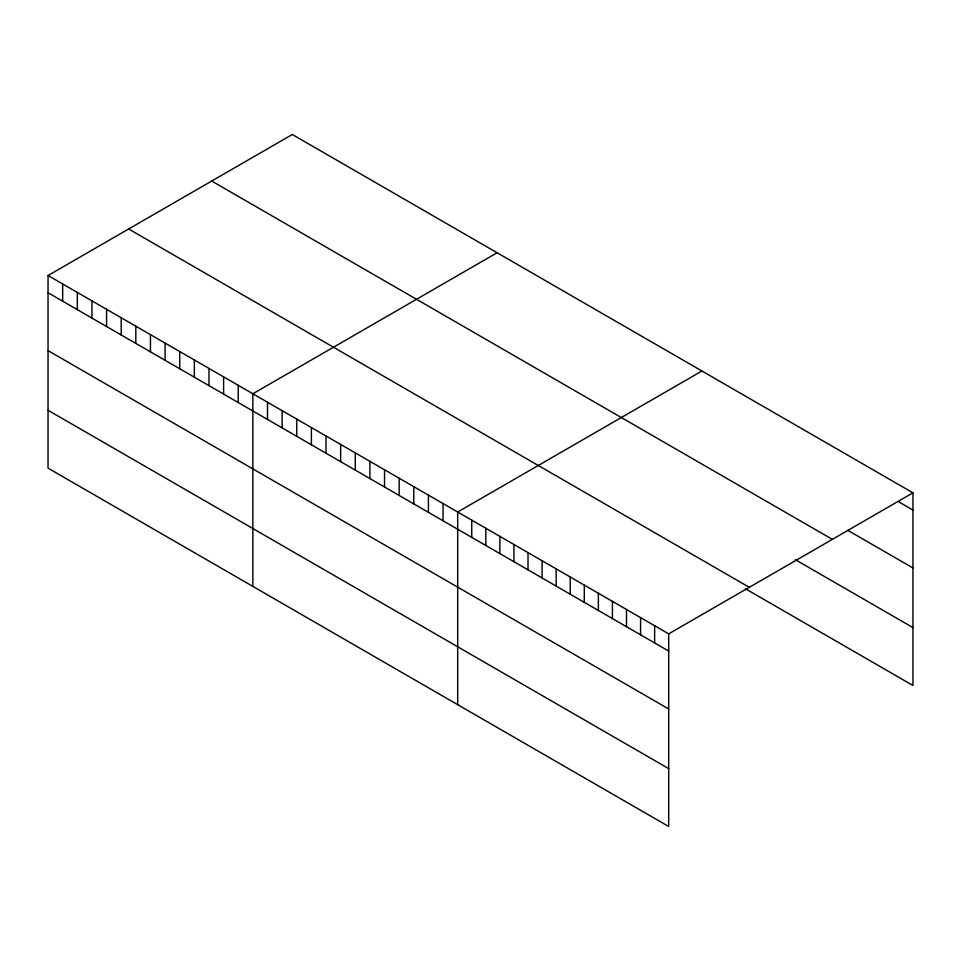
<?xml version="1.0" encoding="UTF-8"?>
<svg xmlns="http://www.w3.org/2000/svg" width="961" height="961" viewBox="0 0 961 961"><rect width="100%" height="100%" fill="white"/><g stroke="black" fill="none" stroke-linecap="round" stroke-linejoin="round"><path stroke-width="1.44" d="M48.05 275.519L668.7 633.852L668.7 826.496L48.05 468.163L48.05 275.519L292.3 134.504L912.95 492.837L912.95 685.481L745.412 588.757M497.113 252.755L252.863 393.77L252.863 586.414M701.926 371.006L457.688 512.009L457.688 704.665M668.7 633.852L912.95 492.837M898.883 501.93L912.95 510.063M847.722 530.292L912.95 567.951M211.696 181.04L832.346 539.373M795.288 559.662L912.95 627.593M128.654 228.982L749.304 587.315M48.05 292.733L668.7 651.065M48.05 350.633L668.7 708.966M48.05 410.275L668.7 768.608M654.633 625.719L654.633 642.945M640.567 617.599L640.567 634.825M626.5 609.478L626.5 626.704M612.433 601.358L612.433 618.584M598.367 593.237L598.367 610.463M584.3 585.117L584.3 602.343M570.233 576.996L570.233 594.21M556.155 568.864L556.155 586.09M542.088 560.743L542.088 577.969M528.021 552.623L528.021 569.849M513.955 544.503L513.955 561.729M499.888 536.382L499.888 553.608M485.822 528.262L485.822 545.488M471.755 520.141L471.755 537.355M443.057 503.564L443.057 520.79M428.426 495.119L428.426 512.345M413.795 486.674L413.795 503.9M399.163 478.23L399.163 495.456M384.532 469.785L384.532 487.011M369.901 461.34L369.901 478.554M355.27 452.895L355.27 470.109M340.65 444.438L340.65 461.664M326.019 435.994L326.019 453.22M311.388 427.549L311.388 444.775M296.757 419.104L296.757 436.33M282.126 410.659L282.126 427.885M267.494 402.215L267.494 419.428M238.232 385.313L238.232 402.539M223.613 376.868L223.613 394.094M208.981 368.423L208.981 385.649M194.35 359.979L194.35 377.205M179.719 351.534L179.719 368.76M165.088 343.089L165.088 360.315M150.457 334.644L150.457 351.858M135.825 326.199L135.825 343.413M121.194 317.743L121.194 334.969M106.575 309.298L106.575 326.524M91.944 300.853L91.944 318.079M77.312 292.408L77.312 309.634M62.681 283.963L62.681 301.189"/></g></svg>
